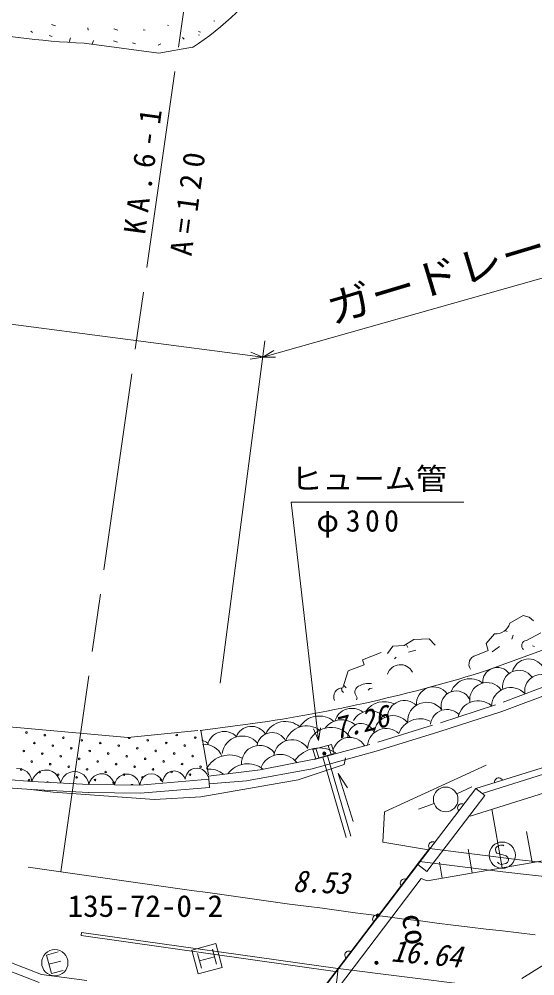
# Model space of a CAD drawing. Units: millimetres, scale not verified. Extents: x 40000 to 680000, y 20000 to 380000.
# Drawn here: x 219582 to 250864, y 262016 to 320015 of the extents above; entities that cross this region are included whole.
import ezdxf
from ezdxf.enums import TextEntityAlignment as Align

# ---------------------------------------------------------------- set-up
doc = ezdxf.new("R2010")
doc.units = ezdxf.units.MM
doc.header["$LTSCALE"] = 1000
doc.linetypes.add('CHAIN', pattern=[18.5, 12, -1.5, 3.5, -1.5])
doc.layers.add('S-BGD', color=7, linetype='Continuous', lineweight=13)
doc.styles.add('ＭＳ ゴシック', font='')
doc.styles.get('ＭＳ ゴシック').set_extended_font_data('MS Gothic')

msp = doc.modelspace()

# ---------------------------------------------------------------- linework, layer by layer
at = {"layer": 'S-BGD', "linetype": 'CHAIN'}
for p, q in [((222112, 268323), (229830, 322451)), ((146866, 279049), (222112, 268323)), ((222112, 268323), (223103, 268182)), ((223103, 268182), (224094, 268041)), ((224094, 268041), (225085, 267900)), ((225085, 267900), (226076, 267758)), ((226076, 267758), (227066, 267617)), ((227066, 267617), (228057, 267476)), ((228057, 267476), (229048, 267335)), ((229048, 267335), (230039, 267194)), ((230039, 267194), (231034, 267064)), ((231034, 267064), (232024, 266923)), ((232024, 266923), (233014, 266782)), ((233014, 266782), (234009, 266653)), ((234009, 266653), (234998, 266512)), ((234998, 266512), (235988, 266371)), ((235988, 266371), (236982, 266242)), ((236982, 266242), (237976, 266113)), ((237976, 266113), (238965, 265973)), ((238965, 265973), (239958, 265844)), ((239958, 265844), (240951, 265715)), ((240951, 265715), (241944, 265587)), ((241944, 265587), (242936, 265458)), ((242936, 265458), (243933, 265342)), ((243933, 265342), (244924, 265214)), ((244924, 265214), (245915, 265086)), ((245915, 265086), (246911, 264970)), ((246911, 264970), (247906, 264854)), ((247906, 264854), (248900, 264738)), ((248900, 264738), (249895, 264622)), ((249895, 264622), (250888, 264507))]:
    msp.add_line(p, q, dxfattribs=at)
at = {"layer": 'S-BGD'}
for p, q in [((221544, 319681), (221787, 319606)), ((228648, 319627), (228588, 319646)), ((231458, 319887), (231397, 319906)), ((220395, 319195), (220292, 319293)), ((221586, 318958), (221403, 319015)), ((223769, 319345), (223746, 319486)), ((225322, 319418), (225565, 319342)), ((227227, 319337), (227106, 319374)), ((230587, 319225), (230465, 319263)), ((230530, 319043), (230470, 319062)), ((222609, 318611), (222693, 318881)), ((223524, 318556), (228060, 317947)), ((224014, 318490), (224084, 318715)), ((225297, 318694), (225540, 318618)), ((226641, 318520), (226459, 318577)), ((228010, 318428), (228169, 318512)), ((229590, 318803), (229488, 318901)), ((228060, 317947), (230103, 318311)), ((184570, 306042), (234360, 299516)), ((234360, 299516), (256001, 305651)), ((234490, 300508), (231770, 279762)), ((234360, 299516), (235023, 299926)), ((234360, 299516), (233588, 299402)), ((233644, 299827), (234360, 299516)), ((235140, 299513), (234360, 299516)), ((237739, 276277), (236086, 290731)), ((236086, 290731), (246552, 290731)), ((249343, 283387), (250157, 283866)), ((250157, 283866), (250522, 283753)), ((250522, 283753), (250788, 283537)), ((247995, 280544), (255956, 283464)), ((247901, 282171), (248412, 282744)), ((249050, 282945), (249192, 282901)), ((249464, 282418), (249539, 282660)), ((250350, 282342), (251225, 282803)), ((241922, 281564), (242255, 281993)), ((242255, 281993), (242938, 282048)), ((242938, 282048), (243513, 282401)), ((243053, 282118), (243162, 281912)), ((243513, 282401), (244457, 282441)), ((244457, 282441), (244807, 282066)), ((248030, 281731), (247901, 282171)), ((248709, 281986), (248273, 281656)), ((250840, 281990), (250718, 282028)), ((240403, 281171), (241539, 281617)), ((242351, 281231), (242450, 281334)), ((243208, 281631), (243647, 281761)), ((248030, 281731), (247273, 281434)), ((239532, 280509), (240509, 280872)), ((240509, 280872), (240403, 281171)), ((239211, 279478), (239532, 280509)), ((239258, 279629), (239412, 279482)), ((248938, 278605), (252147, 279818)), ((239126, 279470), (239155, 279295)), ((239155, 279295), (239257, 279197)), ((240088, 278872), (240005, 279032)), ((240762, 279329), (240861, 279431)), ((240861, 279431), (241001, 279454)), ((248869, 278044), (252554, 279437)), ((240051, 278751), (240088, 278872)), ((245133, 277362), (248466, 278439)), ((245045, 276808), (248869, 278044)), ((226180, 276458), (217287, 277262)), ((230567, 276899), (233748, 277314)), ((230420, 276880), (226180, 276458)), ((231064, 274201), (230605, 276898)), ((237739, 276277), (237442, 276998)), ((237868, 277047), (237739, 276277)), ((241231, 275632), (245045, 276808)), ((241330, 276186), (244656, 277211)), ((237357, 274572), (241231, 275632)), ((238527, 276032), (237390, 275734)), ((237390, 275734), (237570, 275169)), ((237487, 275127), (240849, 276046)), ((237570, 275169), (238697, 275496)), ((237760, 275230), (237580, 275795)), ((238336, 275971), (238507, 275436)), ((238697, 275496), (238527, 276032)), ((247277, 273375), (255582, 275970)), ((247664, 273077), (255713, 275592)), ((234197, 274501), (237570, 275169)), ((239416, 270403), (238001, 275267)), ((238290, 275346), (239704, 270487)), ((239383, 275242), (239287, 274830)), ((219696, 274574), (219431, 274594)), ((219891, 274495), (219696, 274574)), ((220071, 274378), (219891, 274495)), ((220223, 274178), (220071, 274378)), ((220727, 274343), (220549, 274162)), ((220923, 274437), (220727, 274343)), ((221129, 274491), (220923, 274437)), ((221397, 274477), (221129, 274491)), ((221596, 274402), (221397, 274477)), ((221781, 274288), (221596, 274402)), ((222650, 274347), (222455, 274254)), ((222856, 274402), (222650, 274347)), ((223124, 274388), (222856, 274402)), ((223324, 274313), (223124, 274388)), ((228632, 274341), (228491, 274239)), ((228787, 274413), (228632, 274341)), ((229000, 274440), (228787, 274413)), ((229168, 274410), (229000, 274440)), ((229330, 274346), (229168, 274410)), ((229483, 274212), (229330, 274346)), ((229866, 274415), (229751, 274246)), ((230007, 274516), (229866, 274415)), ((230162, 274589), (230007, 274516)), ((230375, 274616), (230162, 274589)), ((230543, 274585), (230375, 274616)), ((230705, 274522), (230543, 274585)), ((230859, 274387), (230705, 274522)), ((230958, 274264), (230859, 274387)), ((231064, 274124), (234197, 274501)), ((233370, 273840), (237357, 274572)), ((239287, 274830), (236509, 273890)), ((241747, 271969), (247909, 274781)), ((246930, 271696), (256075, 274553)), ((220361, 273803), (216952, 274063)), ((220312, 274004), (220223, 274178)), ((220361, 273803), (220312, 274004)), ((220441, 273998), (220361, 273803)), ((220361, 273803), (223816, 273625)), ((220549, 274162), (220441, 273998)), ((221939, 274090), (221781, 274288)), ((222034, 273916), (221939, 274090)), ((222089, 273714), (222034, 273916)), ((222168, 273909), (222089, 273714)), ((222276, 274072), (222168, 273909)), ((222455, 274254), (222276, 274072)), ((223508, 274199), (223324, 274313)), ((223667, 274000), (223508, 274199)), ((223762, 273827), (223667, 274000)), ((223816, 273625), (223762, 273827)), ((223880, 273801), (223816, 273625)), ((223971, 273951), (223880, 273801)), ((224124, 274119), (223971, 273951)), ((224294, 274209), (224124, 274119)), ((224477, 274265), (224294, 274209)), ((224716, 274262), (224477, 274265)), ((224897, 274202), (224716, 274262)), ((225065, 274107), (224897, 274202)), ((225214, 273935), (225065, 274107)), ((225304, 273784), (225214, 273935)), ((225360, 273605), (225304, 273784)), ((225424, 273782), (225360, 273605)), ((225515, 273932), (225424, 273782)), ((225667, 274099), (225515, 273932)), ((225838, 274190), (225667, 274099)), ((226020, 274246), (225838, 274190)), ((226260, 274243), (226020, 274246)), ((226440, 274182), (226260, 274243)), ((226609, 274088), (226440, 274182)), ((226757, 273916), (226609, 274088)), ((226848, 273764), (226757, 273916)), ((226904, 273586), (226848, 273764)), ((226904, 273586), (231083, 273930)), ((227001, 273896), (226939, 273751)), ((227115, 274064), (227001, 273896)), ((227256, 274166), (227115, 274064)), ((227411, 274238), (227256, 274166)), ((227624, 274265), (227411, 274238)), ((227793, 274234), (227624, 274265)), ((227954, 274171), (227793, 274234)), ((228108, 274037), (227954, 274171)), ((228207, 273913), (228108, 274037)), ((228279, 273762), (228207, 273913)), ((228314, 273927), (228279, 273762)), ((228376, 274071), (228314, 273927)), ((228491, 274239), (228376, 274071)), ((229583, 274089), (229483, 274212)), ((229655, 273937), (229583, 274089)), ((229689, 274102), (229655, 273937)), ((229751, 274246), (229689, 274102)), ((236509, 273890), (230607, 272859)), ((231030, 274112), (230958, 274264)), ((231030, 274112), (231065, 274114)), ((231083, 273930), (231064, 274124)), ((231083, 273930), (231124, 273432)), ((231104, 273666), (233370, 273840)), ((238923, 274282), (239496, 273413)), ((239834, 271373), (238923, 274282)), ((248422, 273733), (248424, 273794)), ((248424, 273794), (248438, 273850)), ((248438, 273850), (248467, 273916)), ((248467, 273916), (248511, 273961)), ((248511, 273961), (248561, 273995)), ((248561, 273995), (248635, 274019)), ((248635, 274019), (248697, 274019)), ((248697, 274019), (248758, 274007)), ((248758, 274007), (248821, 273969)), ((248821, 273969), (248864, 273932)), ((248864, 273932), (248899, 273882)), ((220324, 273305), (216914, 273564)), ((221648, 273159), (220288, 273307)), ((220336, 273304), (223790, 273125)), ((223816, 273625), (226904, 273586)), ((226939, 273751), (226904, 273586)), ((226921, 273086), (231124, 273432)), ((233279, 255026), (247277, 273375)), ((246130, 273041), (247031, 273475)), ((247277, 273375), (247831, 272948)), ((227797, 272717), (221648, 273159)), ((223810, 273125), (226921, 273086)), ((230607, 272859), (227797, 272717)), ((244314, 268337), (247831, 272948)), ((244749, 272460), (243809, 272119)), ((246176, 272198), (246186, 272260)), ((246191, 272127), (246176, 272198)), ((246186, 272260), (246207, 272318)), ((246212, 272074), (246191, 272127)), ((246207, 272318), (246254, 272379)), ((246245, 272023), (246212, 272074)), ((246254, 272379), (246304, 272415)), ((246304, 272415), (246361, 272441)), ((246361, 272441), (246434, 272446)), ((246434, 272446), (246491, 272441)), ((246491, 272441), (246548, 272421)), ((248875, 268565), (248262, 272112)), ((250074, 261858), (266974, 272333)), ((241634, 270118), (241747, 271969)), ((250691, 268879), (250364, 270773)), ((244472, 269742), (233279, 255026)), ((244402, 269652), (241634, 270118)), ((244402, 269652), (244476, 269739)), ((244416, 269892), (244426, 269954)), ((244431, 269821), (244416, 269892)), ((244426, 269954), (244448, 270011)), ((244452, 269767), (244431, 269821)), ((244448, 270011), (244495, 270073)), ((244485, 269716), (244452, 269767)), ((244476, 269739), (249940, 269053)), ((244495, 270073), (244544, 270109)), ((244544, 270109), (244601, 270134)), ((244601, 270134), (244675, 270140)), ((244675, 270140), (244732, 270134)), ((244732, 270134), (244789, 270114)), ((248502, 269769), (248474, 269671)), ((248571, 269850), (248502, 269769)), ((248665, 269904), (248571, 269850)), ((248784, 269936), (248665, 269904)), ((248870, 269942), (248784, 269936)), ((248935, 269931), (248870, 269942)), ((248990, 269896), (248935, 269931)), ((243865, 268954), (244402, 269652)), ((253416, 269349), (244333, 267781)), ((247058, 268252), (246809, 269694)), ((248474, 269671), (248494, 269581)), ((248494, 269581), (248514, 269524)), ((248514, 269524), (248565, 269455)), ((248565, 269455), (248631, 269427)), ((248631, 269427), (249117, 269296)), ((249117, 269296), (249182, 269239)), ((249182, 269239), (249239, 269151)), ((249239, 269151), (249256, 269056)), ((243865, 268954), (238936, 262463)), ((243757, 268762), (244314, 268337)), ((248927, 268314), (243865, 268954)), ((245241, 267938), (245075, 268900)), ((248685, 268824), (248607, 268899)), ((248762, 268783), (248685, 268824)), ((248845, 268768), (248762, 268783)), ((248925, 268777), (248845, 268768)), ((249103, 268825), (248925, 268777)), ((249213, 268891), (249103, 268825)), ((249249, 268975), (249213, 268891)), ((249256, 269056), (249249, 268975)), ((249940, 269053), (256794, 268285)), ((254351, 267705), (248927, 268314)), ((243963, 267912), (233849, 254592)), ((242696, 267645), (242706, 267707)), ((242711, 267574), (242696, 267645)), ((242706, 267707), (242728, 267764)), ((242731, 267520), (242711, 267574)), ((242728, 267764), (242775, 267826)), ((242765, 267469), (242731, 267520)), ((242775, 267826), (242825, 267862)), ((242825, 267862), (242882, 267887)), ((242882, 267887), (242955, 267892)), ((242955, 267892), (243012, 267886)), ((243012, 267886), (243069, 267866)), ((244333, 267781), (243963, 267912)), ((241048, 265576), (241095, 265637)), ((241095, 265637), (241145, 265673)), ((241145, 265673), (241202, 265699)), ((241202, 265699), (241275, 265704)), ((241275, 265704), (241332, 265698)), ((241332, 265698), (241389, 265678)), ((241016, 265457), (241026, 265519)), ((241031, 265386), (241016, 265457)), ((241026, 265519), (241048, 265576)), ((241051, 265332), (241031, 265386)), ((241085, 265281), (241051, 265332)), ((223375, 264653), (223347, 264455)), ((223375, 264653), (238921, 262461)), ((223347, 264455), (238893, 262263)), ((230062, 263580), (231511, 263968)), ((231511, 263968), (231899, 262519)), ((221234, 263275), (221957, 263468)), ((230450, 262131), (230062, 263580)), ((230407, 263381), (230649, 262476)), ((231312, 263624), (231555, 262718)), ((239336, 263269), (239346, 263331)), ((239346, 263331), (239367, 263388)), ((239367, 263388), (239415, 263449)), ((239415, 263449), (239464, 263485)), ((239464, 263485), (239522, 263511)), ((239522, 263511), (239595, 263516)), ((239595, 263516), (239652, 263510)), ((239652, 263510), (239709, 263490)), ((219110, 262810), (220933, 262106)), ((221234, 263275), (221536, 262150)), ((221384, 262715), (222107, 262908)), ((230528, 262928), (231434, 263171)), ((239351, 263198), (239336, 263269)), ((239371, 263144), (239351, 263198)), ((239404, 263093), (239371, 263144)), ((218987, 262321), (220807, 261618)), ((221536, 262150), (222258, 262344)), ((231899, 262519), (230450, 262131)), ((237088, 260062), (238936, 262463)), ((238936, 262463), (238616, 259852)), ((238936, 262463), (246977, 261457)), ((220933, 262106), (223679, 261725))]:
    msp.add_line(p, q, dxfattribs=at)
for centre, radius in [((220026, 276768), 49.8), ((221146, 276609), 49.8), ((229146, 276615), 49.8), ((220506, 276128), 49.8), ((222266, 276449), 49.8), ((223386, 276290), 49.8), ((224506, 276131), 49.8), ((227386, 276294), 49.8), ((228506, 276135), 49.8), ((230266, 276456), 49.8), ((219867, 275647), 49.8), ((220987, 275488), 49.8), ((221626, 275969), 49.8), ((222746, 275810), 49.8), ((223867, 275651), 49.8), ((224987, 275492), 49.8), ((225626, 275972), 49.8), ((226746, 275813), 49.8), ((227867, 275654), 49.8), ((228987, 275495), 49.8), ((229626, 275976), 49.8), ((238093, 275488), 100), ((238093, 275488), 87.5), ((238093, 275488), 75), ((238093, 275488), 62.5), ((238093, 275488), 50), ((238093, 275488), 37.5), ((238092, 275487), 25), ((238093, 275488), 12.5), ((220347, 275008), 49.8), ((222107, 275329), 49.8), ((223227, 275170), 49.8), ((224347, 275011), 49.8), ((226107, 275333), 49.8), ((227227, 275174), 49.8), ((228347, 275015), 49.8), ((230107, 275336), 49.8), ((219707, 274527), 49.8), ((220828, 274368), 49.8), ((221467, 274849), 49.8), ((222587, 274690), 49.8), ((223707, 274531), 49.8), ((224828, 274372), 49.8), ((225467, 274852), 49.8), ((226587, 274693), 49.8), ((227707, 274534), 49.8), ((228828, 274375), 49.8), ((229467, 274855), 49.8), ((230587, 274696), 49.8), ((220188, 273888), 49.8), ((221948, 274209), 49.8), ((223068, 274050), 49.8), ((224188, 273891), 49.8), ((225308, 273732), 49.8), ((225948, 274213), 49.8), ((227068, 274053), 49.8), ((228188, 273894), 49.8), ((229948, 274216), 49.8), ((245454, 272715), 746), ((248884, 269333), 796), ((241331, 265668), 100), ((241331, 265668), 87.5), ((241331, 265668), 75), ((241331, 265668), 62.5), ((241331, 265668), 50), ((241331, 265668), 37.5), ((241331, 265667), 25), ((241331, 265668), 12.5), ((221748, 262812), 796), ((241251, 262808), 100), ((241251, 262808), 87.5), ((241251, 262808), 75), ((241251, 262808), 62.5), ((241251, 262808), 50), ((241251, 262808), 37.5), ((241251, 262807), 25), ((241251, 262808), 12.5)]:
    msp.add_circle(centre, radius, dxfattribs=at)
for centre, radius, start, end in [((221399, 331945), 16186, 302.52411, 326.45465), ((226337, 372859), 54384, 258.59314, 267.03394), ((248482, 283645), 899, 265.60291, 343.58484), ((250377, 282036), 309, 94.91931, 230.58667), ((247424, 280901), 558, 105.53699, 211.79724), ((242708, 280069), 812, 26.59521, 163.40454), ((250485, 280226), 1003, 31.07385, 166.29395), ((220929, 366862), 90465, 278.14502, 287.40759), ((248585, 279829), 882, 35.86633, 184.11377), ((249886, 279550), 989, 35.01074, 189.66919), ((251242, 279289), 995, 31.03235, 189.36523), ((240332, 279229), 383, 114.38647, 211.11951), ((240776, 278593), 1152, 81.13855, 121.58826), ((246942, 278776), 1251, 52.35254, 158.35474), ((247961, 278745), 1052, 34.49719, 188.29346), ((239214, 278923), 555, 90.25989, 203.35327), ((244714, 278496), 1036, 36.5481, 184.27588), ((246086, 278378), 915, 25.52783, 193.39819), ((249403, 278314), 1179, 43.42688, 177.13013), ((241730, 277280), 1360, 63.69702, 144.89819), ((242952, 277666), 1038, 46.33142, 175.5459), ((244295, 277451), 1150, 38.41956, 183.56677), ((247415, 277480), 1221, 48.90784, 168.41016), ((239761, 277166), 1069, 51.42883, 163.16394), ((240874, 276923), 1162, 40.56458, 150.62964), ((245533, 277157), 1009, 42.36499, 173.09314), ((235733, 276086), 1348, 49.42017, 153.99524), ((237787, 276395), 1376, 49.7688, 148.86035), ((239148, 276280), 1256, 49.02393, 142.80505), ((240332, 276506), 812, 17.37036, 182.69092), ((242258, 276637), 1157, 39.79419, 174.61719), ((243898, 276222), 1378, 64.36328, 159.43335), ((232019, 275809), 1023, 42.54565, 168.09131), ((233675, 276143), 997, 32.05188, 159.5824), ((234923, 275844), 921, 26.51794, 171.79785), ((237010, 275843), 1328, 53.32727, 161.71826), ((238499, 275637), 1446, 34.95642, 173.21399), ((241832, 275878), 1130, 46.8175, 172.52649), ((226266, 276453), 49.8, 170.01462, 21.35133), ((230280, 275118), 1252, 52.50537, 72.07043), ((233113, 275330), 1224, 40.35461, 171.74756), ((236128, 275213), 1116, 32.71509, 171.31921), ((239634, 275438), 1037, 31.1731, 168.90125), ((230878, 274973), 1060, 20.02539, 98.93762), ((234168, 274880), 1107, 36.36804, 183.02173), ((237784, 274009), 1822, 56.48572, 143.99402), ((232344, 273818), 1587, 61.14636, 151.29565), ((235424, 274174), 1264, 36.18433, 159.11963), ((231129, 273254), 1298, 49.36267, 97.54663), ((233437, 273407), 1466, 49.80054, 144.67346), ((221308, 273729), 49.8, 28.1445, 145.9267), ((226428, 273573), 49.8, 21.87421, 156.70233)]:
    msp.add_arc(centre, radius, start, end, dxfattribs=at)

# ---------------------------------------------------------------- texts
at = {"layer": 'S-BGD', "style": 'ＭＳ ゴシック'}
for s, height, rotation, width, p in [('ガードレール', 1833, 16.7, 1.1, (238723, 300989)), ('co', 1320, 278.5, 1.05, (242398, 265633))]:
    msp.add_text(s, height=height, rotation=rotation, dxfattribs=dict(at, width=width)).set_placement(p, align=Align.BOTTOM_LEFT)
at = {"layer": 'S-BGD', "style": 'ＭＳ ゴシック', "width": 1.05}
for s, p in [('ヒューム管', (236086, 291098)), ('135-72-0-2', (222523, 265195))]:
    msp.add_text(s, height=1320, dxfattribs=at).set_placement(p, align=Align.BOTTOM_LEFT)
at = {"layer": 'S-BGD', "style": 'ＭＳ ゴシック', "oblique": 15, "width": 0.95}
for s, rotation, p in [('7.26', 14.1, (238902, 275963)), ('8.53', 357.5, (236132, 266722)), ('16.64', 354.8, (242071, 262501))]:
    msp.add_text(s, height=1320, rotation=rotation, dxfattribs=at).set_placement(p, align=Align.BOTTOM_LEFT)
at = {"layer": 'S-BGD', "char_height": 1320, "attachment_point": 7, "rotation": 82.3, "style": 'ＭＳ ゴシック'}
for s, insert in [('\\T1.5;KA.6-1', (227240, 306911)), ('\\T1.5;A=120', (230056, 305611))]:
    msp.add_mtext(s, dxfattribs=dict(at, insert=insert))
at = {"layer": 'S-BGD', "insert": (237617, 288587), "char_height": 1320, "attachment_point": 7, "style": 'ＭＳ ゴシック'}
msp.add_mtext('\\T1.3;φ300', dxfattribs=at)

doc.saveas('drawing.dxf')
